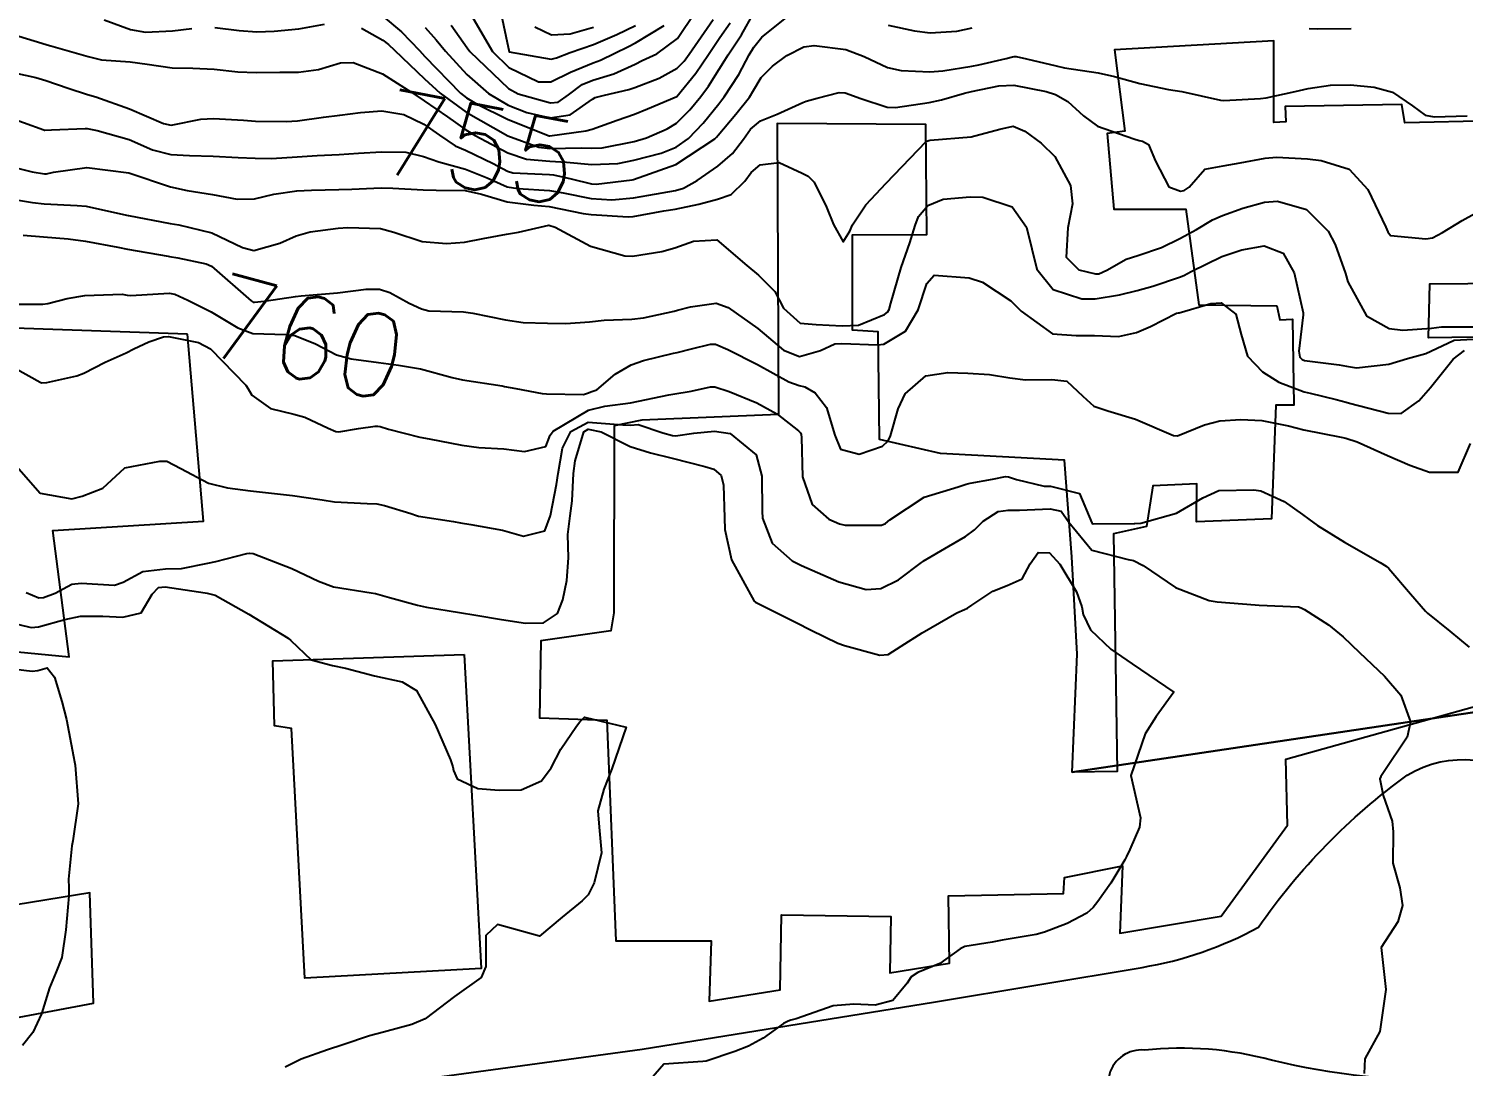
# Model space of a CAD drawing. Header units: metres. Extents: x 318500 to 325275, y 7408834 to 7428799.
# Drawn here: x 323136.1 to 323204.2, y 7419046.3 to 7419095.6 of the extents above; entities that cross this region are included whole.
import ezdxf
from ezdxf.enums import TextEntityAlignment as Align

# ---------------------------------------------------------------- set-up
doc = ezdxf.new("R2010")
doc.units = ezdxf.units.M
doc.header["$MEASUREMENT"] = 0
for name, color, linetype in [('Cotas', 45, 'Continuous'), ('Curvas de Nivel 1m', 11, 'Continuous'), ('Curvas de Nivel 5m', 15, 'Continuous'), ('Edificações', 30, 'Continuous'), ('Vias Primárias', 230, 'Continuous'), ('Vias Secundárias', 230, 'Continuous')]:
    doc.layers.add(name, color=color, linetype=linetype)
doc.styles.add('Style-STANDARD', font='STANDARD.shx')

msp = doc.modelspace()

# ---------------------------------------------------------------- linework, layer by layer
at = {"layer": 'Curvas de Nivel 1m', "flags": 128}
for points, elevation in [([(323135.381, 7419095.289), (323136.891, 7419094.835), (323136.937, 7419094.826), (323137.114, 7419094.777), (323138.883, 7419094.261), (323139.524, 7419094.1), (323140.879, 7419094.014), (323141.691, 7419093.904), (323142.875, 7419093.718), (323143.855, 7419093.706), (323144.875, 7419093.664), (323145.989, 7419093.543), (323146.873, 7419093.497), (323147.994, 7419093.513), (323148.874, 7419093.521), (323149.83, 7419093.651), (323150.881, 7419093.971), (323151.483, 7419093.982), (323152.873, 7419093.442), (323154.267, 7419092.549), (323154.854, 7419092.158), (323155.968, 7419091.399), (323156.834, 7419090.783), (323157.275, 7419090.506), (323158.822, 7419089.684), (323159.721, 7419089.378), (323160.818, 7419089.285), (323161.617, 7419089.247), (323162.817, 7419089.131), (323164.054, 7419089.181), (323164.819, 7419089.335), (323166.109, 7419089.676), (323166.826, 7419089.949), (323167.42, 7419090.371), (323168.108, 7419091.094), (323168.855, 7419092.014), (323169.007, 7419092.199), (323169.119, 7419092.347), (323169.802, 7419093.415), (323170.3, 7419094.336), (323170.517, 7419094.711), (323170.899, 7419095.187), (323172.31, 7419096.309)], 754), ([(323139.638, 7419096.007), (323140.898, 7419095.555), (323141.603, 7419095.425), (323142.898, 7419095.487), (323143.809, 7419095.596)], 753), ([(323151.867, 7419095.614), (323152.895, 7419095.036), (323153.156, 7419094.829), (323153.436, 7419094.562), (323154.87, 7419093.207), (323155.616, 7419092.529), (323156.847, 7419091.613), (323158.83, 7419090.49), (323160.306, 7419089.949), (323160.824, 7419089.892), (323162.31, 7419089.922), (323162.825, 7419089.904), (323163.319, 7419089.931), (323164.828, 7419090.223), (323165.419, 7419090.401), (323166.401, 7419090.822), (323166.841, 7419091.102), (323167.484, 7419091.737), (323168.01, 7419092.363), (323168.373, 7419092.852), (323168.88, 7419093.66), (323169.14, 7419094.094), (323169.3, 7419094.346), (323169.94, 7419095.299), (323170.523, 7419096.334)], 753), ([(323152.906, 7419096.16), (323153.779, 7419095.437), (323154.632, 7419094.544), (323154.886, 7419094.266), (323156.585, 7419092.514), (323156.857, 7419092.297), (323157.341, 7419092.017), (323158.842, 7419091.278), (323160.799, 7419090.492), (323160.83, 7419090.488), (323162.541, 7419090.728), (323162.836, 7419090.808), (323164.023, 7419091.237), (323164.847, 7419091.523), (323165.47, 7419091.781), (323166.86, 7419092.359), (323167.769, 7419093.474), (323168.362, 7419094.358), (323168.898, 7419095.16), (323169.39, 7419095.861)], 752), ([(323154.901, 7419095.639), (323155.419, 7419095.056), (323155.86, 7419094.525), (323156.873, 7419093.403), (323157.909, 7419092.5), (323158.852, 7419091.949), (323159.727, 7419091.596), (323160.843, 7419091.347), (323161.798, 7419091.494), (323162.857, 7419092.235), (323162.974, 7419092.313), (323163.42, 7419092.424), (323164.582, 7419092.695), (323164.866, 7419092.784), (323166.026, 7419093.239), (323166.88, 7419093.703), (323167.216, 7419094.044), (323167.445, 7419094.372), (323168.581, 7419096.029)], 751), ([(323156.94, 7419096.479), (323158.1, 7419094.498), (323158.879, 7419093.741), (323160.279, 7419093.058), (323160.869, 7419093.065), (323161.8, 7419093.523), (323162.883, 7419093.961), (323163.227, 7419094.084), (323163.91, 7419094.42), (323164.569, 7419094.737), (323164.895, 7419094.909), (323166.259, 7419095.745)], 749), ([(323158.467, 7419096.494), (323158.89, 7419094.49), (323160.885, 7419094.145), (323161.144, 7419094.198), (323161.784, 7419094.447), (323162.894, 7419094.842), (323164.013, 7419095.304), (323164.903, 7419095.734)], 748), ([(323144.9, 7419095.642), (323146.054, 7419095.503), (323146.898, 7419095.439), (323147.726, 7419095.465), (323148.9, 7419095.574), (323150.108, 7419095.808)], 753), ([(323160.109, 7419095.679), (323160.898, 7419095.298), (323161.794, 7419095.342), (323162.902, 7419095.665)], 747), ([(323176.905, 7419095.746), (323178.151, 7419095.48), (323178.902, 7419095.395), (323180.165, 7419095.463), (323180.904, 7419095.625)], 754), ([(323196.914, 7419095.601), (323197.313, 7419095.575), (323198.915, 7419095.594)], 754), ([(323134.84, 7419091.484), (323136.771, 7419090.781), (323136.814, 7419090.764), (323136.83, 7419090.76), (323137.133, 7419090.775), (323138.734, 7419090.849), (323138.831, 7419090.839), (323139.315, 7419090.745), (323140.826, 7419090.325), (323141.943, 7419089.835), (323142.819, 7419089.603), (323143.697, 7419089.565), (323144.819, 7419089.525), (323146.009, 7419089.468), (323146.818, 7419089.428), (323147.599, 7419089.42), (323148.819, 7419089.489), (323149.766, 7419089.553), (323150.82, 7419089.605), (323151.735, 7419089.667), (323152.822, 7419089.728), (323153.983, 7419089.714), (323154.82, 7419089.51), (323155.542, 7419089.254), (323156.814, 7419088.909), (323157.845, 7419088.5), (323158.804, 7419088.073), (323159.301, 7419087.984), (323160.802, 7419087.897), (323161.467, 7419087.783), (323162.796, 7419087.514), (323163.767, 7419087.448), (323164.797, 7419087.544), (323165.528, 7419087.67), (323166.803, 7419087.895), (323167.177, 7419088.002), (323167.826, 7419088.365), (323168.817, 7419089.058), (323169.509, 7419089.658), (323170.027, 7419090.338), (323170.367, 7419090.805), (323170.843, 7419091.212), (323171.636, 7419091.53), (323172.857, 7419092.082), (323173.007, 7419092.148), (323173.529, 7419092.29), (323174.583, 7419092.556), (323174.864, 7419092.535), (323175.603, 7419092.263), (323176.854, 7419091.849), (323177.255, 7419091.843), (323178.858, 7419092.072), (323179.441, 7419092.211), (323180.534, 7419092.526), (323180.866, 7419092.598), (323182.173, 7419092.875), (323182.871, 7419092.905), (323184.41, 7419092.604), (323184.865, 7419092.455), (323185.452, 7419092.131), (323186.184, 7419091.451), (323186.848, 7419090.955), (323188.588, 7419090.347), (323188.842, 7419090.279), (323188.988, 7419090.234), (323189.274, 7419090.083), (323189.615, 7419089.291), (323190.246, 7419088.068), (323190.807, 7419087.867), (323190.973, 7419087.892), (323191.216, 7419088.054), (323191.951, 7419088.915), (323192.826, 7419089.064), (323193.635, 7419089.215), (323194.831, 7419089.437), (323195.359, 7419089.476), (323196.831, 7419089.408), (323197.478, 7419089.322), (323198.824, 7419088.907), (323199.711, 7419087.941), (323200.567, 7419086.148), (323200.657, 7419085.931), (323200.778, 7419085.765), (323202.464, 7419085.592), (323202.777, 7419085.647), (323203.259, 7419085.893), (323204.192, 7419086.476), (323204.794, 7419086.803)], 756), ([(323135.076, 7419089.069), (323136.222, 7419088.789), (323136.809, 7419088.684), (323136.902, 7419088.685), (323137.228, 7419088.774), (323138.812, 7419088.991), (323140.81, 7419088.73), (323142.8, 7419088.064), (323143.586, 7419087.901), (323144.795, 7419087.701), (323145.969, 7419087.482), (323146.793, 7419087.501), (323147.71, 7419087.722), (323148.799, 7419087.884), (323149.491, 7419087.919), (323150.8, 7419087.939), (323151.422, 7419087.962), (323152.802, 7419088.023), (323153.356, 7419088.007), (323154.801, 7419087.927), (323155.425, 7419087.906), (323156.801, 7419087.899), (323157.571, 7419087.729), (323158.793, 7419087.362), (323160.062, 7419087.2), (323160.79, 7419087.14), (323162.413, 7419086.808), (323162.785, 7419086.748), (323164.556, 7419086.64), (323164.784, 7419086.654), (323166.25, 7419086.926), (323166.789, 7419087.007), (323167.908, 7419087.248), (323168.797, 7419087.488), (323169.443, 7419087.701), (323170.086, 7419088.337), (323170.4, 7419088.748), (323170.818, 7419089.122), (323171.729, 7419089.227), (323172.814, 7419088.727), (323173.096, 7419088.579), (323173.39, 7419088.291), (323173.972, 7419087.102), (323174.313, 7419086.277), (323174.768, 7419085.451), (323175.082, 7419085.96), (323175.215, 7419086.266), (323175.838, 7419087.215), (323176.81, 7419088.25), (323178.708, 7419090.222), (323178.788, 7419090.263), (323178.831, 7419090.277), (323178.9, 7419090.288), (323180.843, 7419090.45), (323182.207, 7419090.816), (323182.848, 7419090.946), (323183.399, 7419090.716), (323184.174, 7419090.15), (323184.831, 7419089.508), (323185.577, 7419088.128), (323185.661, 7419087.263), (323185.438, 7419086.13), (323185.368, 7419084.733), (323185.961, 7419084.122), (323186.757, 7419083.932), (323186.924, 7419083.942), (323187.294, 7419084.105), (323188.225, 7419084.636), (323188.767, 7419084.806), (323189.893, 7419085.195), (323190.776, 7419085.614), (323191.558, 7419086.048), (323192.324, 7419086.5), (323192.79, 7419086.702), (323193.755, 7419087.061), (323194.8, 7419087.346), (323195.417, 7419087.384), (323196.795, 7419086.993), (323197.826, 7419085.964), (323198.149, 7419085.335), (323198.637, 7419083.952), (323198.754, 7419083.558), (323199.635, 7419081.941), (323200.721, 7419081.343), (323201.374, 7419081.266), (323202.722, 7419081.355), (323203.204, 7419081.411), (323204.723, 7419081.41)], 757), ([(323134.791, 7419087.57), (323136.245, 7419087.331), (323136.787, 7419087.267), (323138.367, 7419087.176), (323138.786, 7419087.148), (323140.699, 7419086.731), (323140.78, 7419086.714), (323140.801, 7419086.708), (323142.774, 7419086.329), (323143.2, 7419086.268), (323144.768, 7419085.887), (323146.22, 7419085.194), (323146.756, 7419085.043), (323147.992, 7419085.401), (323148.767, 7419085.744), (323149.441, 7419085.939), (323150.773, 7419086.102), (323151.223, 7419086.136), (323152.773, 7419086.091), (323153.41, 7419085.921), (323154.764, 7419085.471), (323155.915, 7419085.37), (323156.764, 7419085.436), (323157.658, 7419085.609), (323158.77, 7419085.824), (323159.333, 7419085.92), (323160.777, 7419086.254), (323161.077, 7419086.154), (323162.762, 7419085.255), (323164.383, 7419084.786), (323164.755, 7419084.77), (323166.152, 7419084.996), (323166.762, 7419085.174), (323167.65, 7419085.484), (323168.768, 7419085.55), (323170.186, 7419084.336), (323170.745, 7419083.878), (323171.513, 7419083.094), (323171.936, 7419082.312), (323172.719, 7419081.599), (323173.481, 7419081.526), (323174.718, 7419081.46), (323175.492, 7419081.489), (323176.726, 7419082.004), (323176.869, 7419082.107), (323176.95, 7419082.247), (323177.029, 7419082.541), (323177.53, 7419084.238), (323177.942, 7419085.406), (323178.194, 7419086.229), (323178.352, 7419086.661), (323178.795, 7419087.189), (323179.519, 7419087.49), (323180.801, 7419087.588), (323181.412, 7419087.573), (323182.794, 7419087.117), (323183.481, 7419086.159), (323183.732, 7419085.118), (323183.968, 7419084.152), (323184.746, 7419083.189), (323186.11, 7419082.748), (323186.74, 7419082.744), (323187.907, 7419082.934), (323188.746, 7419083.145), (323189.484, 7419083.343), (323190.756, 7419083.773), (323190.954, 7419083.86), (323191.302, 7419084.052), (323192.767, 7419084.757), (323193.709, 7419085.082), (323194.773, 7419085.262), (323195.686, 7419084.913), (323196.21, 7419083.988), (323196.63, 7419082.083), (323196.636, 7419081.981), (323196.43, 7419080.259), (323196.468, 7419079.983), (323196.581, 7419079.864), (323196.698, 7419079.824), (323198.349, 7419079.608), (323198.696, 7419079.542), (323199.17, 7419079.471), (323200.697, 7419079.645), (323201.586, 7419079.917), (323202.459, 7419080.149), (323202.705, 7419080.254), (323203.81, 7419080.788), (323204.714, 7419080.824)], 758), ([(323135.786, 7419085.773), (323136.764, 7419085.697), (323137.925, 7419085.6), (323138.761, 7419085.495), (323140.294, 7419085.198), (323140.756, 7419085.106), (323142.678, 7419084.775), (323142.751, 7419084.764), (323143.149, 7419084.694), (323144.493, 7419084.419), (323144.746, 7419084.293), (323146.636, 7419082.651), (323146.729, 7419082.597), (323146.791, 7419082.587), (323147.253, 7419082.642), (323148.732, 7419082.866), (323149.012, 7419082.895), (323150.734, 7419083.029), (323152.098, 7419083.215), (323152.736, 7419083.201), (323153.214, 7419083.042), (323154.142, 7419082.549), (323154.726, 7419082.267), (323155.075, 7419082.185), (323156.724, 7419082.129), (323157.158, 7419082.071), (323158.719, 7419081.743), (323159.564, 7419081.63), (323160.717, 7419081.596), (323161.582, 7419081.582), (323162.718, 7419081.663), (323163.401, 7419081.742), (323164.721, 7419081.786), (323165.283, 7419081.84), (323166.727, 7419082.161), (323166.901, 7419082.204), (323167.504, 7419082.368), (323168.732, 7419082.535), (323169.295, 7419082.344), (323170.715, 7419081.332), (323171.932, 7419080.312), (323172.696, 7419080.008), (323173.696, 7419080.285), (323174.377, 7419080.603), (323174.705, 7419080.628), (323176.402, 7419080.555), (323176.705, 7419080.6), (323177.735, 7419081.215), (323178.325, 7419082.226), (323178.749, 7419083.479), (323179.097, 7419083.873), (323180.753, 7419083.751), (323181.389, 7419083.545), (323182.737, 7419082.651), (323183.222, 7419082.163), (323184.714, 7419081.081), (323185.838, 7419080.999), (323186.714, 7419081.013), (323187.854, 7419080.957), (323188.716, 7419081.148), (323189.369, 7419081.431), (323190.613, 7419082.062), (323190.706, 7419082.085), (323190.73, 7419082.089), (323192.245, 7419082.529), (323192.738, 7419082.557), (323193.427, 7419082.023), (323193.69, 7419081.046), (323193.982, 7419080.017), (323194.693, 7419079.273), (323195.476, 7419078.786), (323196.684, 7419078.336), (323196.969, 7419078.262), (323198.198, 7419077.957), (323198.678, 7419077.832), (323198.837, 7419077.789), (323200.671, 7419077.314), (323201.289, 7419077.302), (323202.121, 7419077.908), (323202.686, 7419078.539), (323203.752, 7419079.884), (323204.297, 7419080.285)], 759), ([(323134.686, 7419079.847), (323136.604, 7419078.781), (323136.67, 7419078.75), (323136.916, 7419078.776), (323138.348, 7419079.082), (323138.677, 7419079.213), (323139.686, 7419079.734), (323140.692, 7419080.185), (323141.046, 7419080.365), (323141.76, 7419080.709), (323142.457, 7419080.95), (323142.704, 7419080.962), (323144.135, 7419080.678), (323144.696, 7419080.379), (323146.375, 7419078.653), (323146.489, 7419078.473), (323146.665, 7419078.164), (323147.557, 7419077.529), (323148.656, 7419077.261), (323149.174, 7419077.131), (323150.291, 7419076.595), (323150.648, 7419076.45), (323150.802, 7419076.434), (323151.739, 7419076.579), (323152.522, 7419076.701), (323152.651, 7419076.698), (323152.758, 7419076.675), (323153.156, 7419076.562), (323154.644, 7419076.173), (323155.089, 7419076.088), (323156.639, 7419075.792), (323157.452, 7419075.688), (323158.637, 7419075.619), (323159.615, 7419075.496), (323160.639, 7419075.735), (323160.838, 7419076.266), (323160.977, 7419076.455), (323162.66, 7419077.458), (323163.442, 7419077.642), (323164.664, 7419077.804), (323166.475, 7419078.19), (323166.668, 7419078.217), (323167.545, 7419078.367), (323168.459, 7419078.568), (323168.673, 7419078.56), (323169.347, 7419078.343), (323170.665, 7419077.804), (323171.62, 7419077.276), (323172.652, 7419076.469), (323172.733, 7419076.38), (323172.765, 7419076.298), (323172.783, 7419076.163), (323172.831, 7419074.297), (323173.29, 7419072.973), (323174.092, 7419072.278), (323174.597, 7419072.052), (323174.868, 7419071.996), (323176.596, 7419071.999), (323176.773, 7419072.072), (323176.981, 7419072.244), (323178.611, 7419073.322), (323180.237, 7419073.817), (323180.618, 7419073.94), (323180.811, 7419073.995), (323181.87, 7419074.178), (323182.484, 7419074.31), (323182.622, 7419074.295), (323183.002, 7419074.164), (323184.323, 7419073.85), (323184.617, 7419073.838), (323186, 7419073.505), (323186.58, 7419072.11), (323186.599, 7419072.072), (323186.649, 7419072.06), (323188.6, 7419072.066), (323188.625, 7419072.064), (323188.912, 7419072.085), (323190.605, 7419072.555), (323191.866, 7419073.295), (323192.616, 7419073.639), (323194.283, 7419073.679), (323194.616, 7419073.619), (323195.735, 7419073.117), (323196.605, 7419072.505), (323196.899, 7419072.271), (323197.31, 7419071.969), (323198.589, 7419071.187), (323200.288, 7419070.219), (323200.572, 7419070.044), (323200.704, 7419069.928), (323201.729, 7419068.735), (323202.439, 7419067.902), (323202.49, 7419067.851), (323202.539, 7419067.809), (323203.6, 7419066.953), (323204.523, 7419066.188)], 761), ([(323135.482, 7419074.791), (323136.601, 7419073.508), (323138.107, 7419073.247), (323138.599, 7419073.364), (323139.583, 7419073.757), (323140.62, 7419074.72), (323142.288, 7419075.04), (323142.625, 7419075.029), (323143.281, 7419074.69), (323144.61, 7419073.988), (323145.502, 7419073.761), (323146.605, 7419073.629), (323147.734, 7419073.497), (323148.602, 7419073.402), (323150.006, 7419073.192), (323150.598, 7419073.108), (323152.15, 7419073.021), (323152.596, 7419072.999), (323152.963, 7419072.932), (323154.212, 7419072.546), (323154.496, 7419072.447), (323154.589, 7419072.424), (323156.241, 7419072.169), (323156.586, 7419072.107), (323157.073, 7419072.017), (323158.583, 7419071.747), (323159.578, 7419071.473), (323160.583, 7419071.719), (323160.858, 7419072.456), (323161.136, 7419073.928), (323161.216, 7419074.451), (323161.431, 7419075.655), (323161.825, 7419076.442), (323162.654, 7419076.88), (323164.299, 7419076.768), (323164.653, 7419076.747), (323165.02, 7419076.771), (323166.204, 7419076.387), (323166.648, 7419076.251), (323166.795, 7419076.231), (323167.668, 7419076.365), (323168.651, 7419076.462), (323169.395, 7419076.343), (323170.635, 7419075.33), (323170.908, 7419074.326), (323170.925, 7419072.655), (323170.938, 7419072.325), (323171.394, 7419071.13), (323172.346, 7419070.303), (323172.568, 7419070.187), (323172.78, 7419070.083), (323174.556, 7419069.307), (323175.865, 7419068.942), (323176.551, 7419068.978), (323177.396, 7419069.399), (323178.484, 7419070.221), (323178.534, 7419070.257), (323178.571, 7419070.286), (323179.795, 7419070.988), (323180.589, 7419071.447), (323181.008, 7419071.771), (323181.425, 7419072.182), (323182.14, 7419072.639), (323182.605, 7419072.713), (323183.146, 7419072.703), (323184.606, 7419072.774), (323185.126, 7419072.653), (323185.491, 7419072.127), (323186.581, 7419070.811), (323188.313, 7419070.353), (323188.573, 7419070.318), (323189.031, 7419070.083), (323190.555, 7419069.031), (323192.161, 7419068.42), (323192.545, 7419068.355), (323194.355, 7419068.2), (323194.543, 7419068.196), (323196.406, 7419068.118), (323196.541, 7419068.064), (323196.697, 7419067.978), (323197.83, 7419067.258), (323198.527, 7419066.683), (323199.304, 7419065.942), (323200.503, 7419064.821), (323201.274, 7419063.918), (323201.736, 7419062.646), (323201.576, 7419061.913), (323200.443, 7419060.237), (323200.318, 7419060.055), (323200.279, 7419059.932), (323200.428, 7419059.15), (323200.862, 7419057.923), (323200.903, 7419057.423), (323200.893, 7419055.922), (323201.217, 7419054.765), (323201.349, 7419053.915), (323201.122, 7419053.144), (323200.33, 7419051.93), (323200.552, 7419049.926), (323200.28, 7419047.93), (323199.559, 7419046.639), (323199.537, 7419045.937)], 762), ([(323135.937, 7419068.786), (323136.536, 7419068.543), (323136.758, 7419068.556), (323137.312, 7419068.768), (323138.114, 7419069.189), (323138.547, 7419069.238), (323140.138, 7419069.134), (323140.548, 7419069.277), (323141.477, 7419069.79), (323142.558, 7419069.921), (323143.315, 7419069.932), (323144.563, 7419070.183), (323144.957, 7419070.271), (323146.422, 7419070.642), (323146.57, 7419070.664), (323146.728, 7419070.638), (323148.56, 7419069.93), (323149.823, 7419069.329), (323150.547, 7419069.055), (323152.333, 7419068.773), (323152.543, 7419068.745), (323153.209, 7419068.553), (323154.535, 7419068.186), (323154.97, 7419068.097), (323156.53, 7419067.849), (323157.31, 7419067.716), (323158.525, 7419067.514), (323159.662, 7419067.334), (323160.523, 7419067.346), (323161.186, 7419067.795), (323161.44, 7419068.447), (323161.636, 7419069.361), (323161.714, 7419070.443), (323161.685, 7419071.547), (323161.796, 7419072.442), (323161.887, 7419073.154), (323161.943, 7419074.44), (323162.024, 7419075.044), (323162.447, 7419076.433), (323162.651, 7419076.55), (323163.261, 7419076.424), (323164.64, 7419075.725), (323165.604, 7419075.427), (323166.632, 7419075.182), (323168.198, 7419074.785), (323168.625, 7419074.657), (323168.968, 7419074.347), (323169.072, 7419073.887), (323169.122, 7419072.345), (323169.149, 7419071.78), (323169.461, 7419070.341), (323170.541, 7419068.386), (323170.601, 7419068.329), (323171.905, 7419067.681), (323172.531, 7419067.37), (323173.248, 7419067.01), (323174.521, 7419066.387), (323174.832, 7419066.267), (323176.514, 7419065.822), (323176.905, 7419065.854), (323177.527, 7419066.235), (323178.527, 7419066.877), (323180.166, 7419067.825), (323180.538, 7419067.985), (323180.682, 7419068.045), (323180.877, 7419068.187), (323181.877, 7419068.849), (323182.554, 7419069.127), (323183.27, 7419069.449), (323183.657, 7419070.154), (323184.032, 7419070.695), (323184.578, 7419070.685), (323185.069, 7419070.133), (323185.851, 7419068.82), (323186.112, 7419068.116), (323186.17, 7419067.749), (323186.529, 7419067.018), (323187.482, 7419066.1), (323188.51, 7419065.4), (323190.49, 7419064.06), (323189.638, 7419062.907), (323189.12, 7419062.08), (323188.44, 7419060.09), (323188.896, 7419058.083), (323188.849, 7419057.638), (323188.387, 7419056.58), (323188.231, 7419056.243), (323188.153, 7419056.092), (323187.483, 7419054.985), (323186.875, 7419054.105), (323186.646, 7419053.817), (323186.352, 7419053.554), (323185.412, 7419053.056), (323184.338, 7419052.646), (323183.936, 7419052.546), (323182.331, 7419052.265), (323182.251, 7419052.251), (323181.849, 7419052.175), (323180.548, 7419051.966), (323180.325, 7419051.854), (323179.359, 7419051.16), (323178.308, 7419050.728), (323177.996, 7419050.531), (323177.806, 7419050.225), (323177.127, 7419049.396), (323176.289, 7419049.174), (323175.267, 7419049.232), (323174.289, 7419049.143), (323172.526, 7419048.54), (323172.282, 7419048.461), (323172.155, 7419048.427), (323171.936, 7419048.303), (323170.972, 7419047.611), (323170.264, 7419047.241), (323169.612, 7419046.977), (323168.253, 7419046.525), (323168.105, 7419046.499), (323166.25, 7419046.38), (323165.315, 7419045.308)], 763), ([(323134.521, 7419067.525), (323136.176, 7419067.123), (323136.516, 7419067.163), (323137.769, 7419067.513), (323138.524, 7419067.667), (323139.588, 7419067.67), (323140.523, 7419067.614), (323141.408, 7419067.83), (323141.931, 7419068.706), (323142.22, 7419069.028), (323142.545, 7419069.065), (323144.441, 7419068.772), (323144.541, 7419068.753), (323144.92, 7419068.664), (323146.527, 7419067.768), (323148.381, 7419066.621), (323148.509, 7419066.504), (323149.489, 7419065.594), (323150.497, 7419065.325), (323151.106, 7419065.191), (323152.493, 7419064.832), (323153.812, 7419064.547), (323154.484, 7419064.135), (323155.379, 7419062.526), (323156.106, 7419060.844), (323156.209, 7419060.513), (323156.252, 7419060.336), (323156.424, 7419059.945), (323157.41, 7419059.485), (323158.419, 7419059.405), (323159.467, 7419059.422), (323160.424, 7419059.845), (323160.885, 7419060.453), (323161.352, 7419061.355), (323162.099, 7419062.435), (323162.244, 7419062.652), (323162.467, 7419062.871), (323164.46, 7419062.4), (323163.779, 7419060.41), (323163.398, 7419059.443), (323163.099, 7419058.42), (323163.173, 7419057.643), (323163.277, 7419056.417), (323162.94, 7419054.996), (323162.651, 7419054.426), (323162.51, 7419054.276), (323162.356, 7419054.139), (323161.419, 7419053.369), (323160.33, 7419052.46), (323158.338, 7419053.014), (323157.788, 7419052.488), (323157.776, 7419051.02), (323157.554, 7419050.491), (323156.291, 7419049.595), (323154.9, 7419048.531), (323154.267, 7419048.264), (323152.914, 7419047.903), (323152.262, 7419047.721), (323150.981, 7419047.303), (323150.255, 7419047.057), (323149.014, 7419046.609), (323148.499, 7419046.363), (323148.244, 7419046.236)], 764)]:
    msp.add_lwpolyline(points, dxfattribs=dict(at, elevation=elevation))
at = {"layer": 'Curvas de Nivel 5m', "flags": 128}
for points, elevation in [([(323156.132, 7419095.751), (323156.892, 7419094.68), (323157.025, 7419094.509), (323158.864, 7419092.751), (323159.325, 7419092.483), (323160.854, 7419092.056), (323161.218, 7419092.092), (323161.713, 7419092.447), (323162.369, 7419092.936), (323162.871, 7419093.133), (323163.861, 7419093.434), (323164.882, 7419093.9), (323165.221, 7419094.069), (323165.913, 7419094.395), (323166.897, 7419095.117), (323167.74, 7419096.368)], 750), ([(323134.872, 7419093.605), (323136.393, 7419093.261), (323136.865, 7419093.118), (323137.925, 7419092.764), (323138.856, 7419092.465), (323139.254, 7419092.346), (323140.846, 7419091.772), (323142.46, 7419091.081), (323142.835, 7419091.009), (323144.239, 7419091.279), (323144.84, 7419091.319), (323146.264, 7419091.231), (323146.838, 7419091.196), (323148.296, 7419091.17), (323148.839, 7419091.205), (323150.066, 7419091.377), (323150.843, 7419091.479), (323151.825, 7419091.601), (323152.847, 7419091.689), (323153.889, 7419091.509), (323154.838, 7419091.048), (323155.579, 7419090.529), (323156.333, 7419090.025), (323156.823, 7419089.808), (323158.129, 7419089.185), (323158.813, 7419088.814), (323159.069, 7419088.743), (323160.812, 7419088.657), (323160.996, 7419088.641), (323161.835, 7419088.445), (323162.807, 7419088.221), (323163.03, 7419088.205), (323164.739, 7419088.411), (323164.802, 7419088.418), (323166.818, 7419089.136), (323168.664, 7419090.352), (323168.747, 7419090.436), (323168.833, 7419090.533), (323169.673, 7419091.517), (323170.308, 7419092.336), (323170.519, 7419092.68), (323170.874, 7419093.26), (323171.405, 7419093.799), (323172.088, 7419094.312), (323172.894, 7419094.724), (323173.389, 7419094.787), (323174.893, 7419094.596), (323175.764, 7419094.261), (323176.882, 7419093.735), (323177.52, 7419093.6), (323178.88, 7419093.536), (323179.505, 7419093.587), (323180.884, 7419093.804), (323181.209, 7419093.863), (323182.521, 7419094.174), (323182.808, 7419094.253), (323182.891, 7419094.269), (323182.989, 7419094.267), (323183.473, 7419094.161), (323184.885, 7419093.818), (323185.292, 7419093.725), (323186.881, 7419093.482), (323187.67, 7419093.31), (323188.873, 7419092.979), (323190.237, 7419092.702), (323190.868, 7419092.598), (323192.709, 7419092.186), (323192.862, 7419092.166), (323194.605, 7419092.271), (323194.864, 7419092.303), (323196.25, 7419092.608), (323196.872, 7419092.747), (323197.934, 7419092.904), (323198.874, 7419092.914), (323200.006, 7419092.806), (323200.869, 7419092.563), (323201.822, 7419091.916), (323202.423, 7419091.474), (323202.855, 7419091.39), (323204.418, 7419091.439)], 755), ([(323135.024, 7419082.498), (323136.726, 7419082.502), (323136.971, 7419082.531), (323137.886, 7419082.763), (323138.732, 7419082.914), (323140.499, 7419082.965), (323140.732, 7419082.921), (323140.911, 7419082.907), (323142.733, 7419083.01), (323143.001, 7419082.964), (323143.614, 7419082.687), (323144.722, 7419082.131), (323145.993, 7419081.374), (323146.707, 7419081.094), (323148.281, 7419081.052), (323148.706, 7419081.008), (323149.692, 7419080.605), (323150.692, 7419080.089), (323151.38, 7419079.893), (323152.687, 7419079.729), (323153.639, 7419079.603), (323154.683, 7419079.415), (323156.184, 7419079.011), (323156.676, 7419078.899), (323158.555, 7419078.608), (323158.671, 7419078.586), (323159.204, 7419078.482), (323160.461, 7419078.256), (323160.668, 7419078.226), (323162.429, 7419078.195), (323162.669, 7419078.288), (323162.771, 7419078.327), (323163.055, 7419078.426), (323163.932, 7419079.167), (323164.688, 7419079.611), (323165.273, 7419079.82), (323166.697, 7419080.164), (323166.873, 7419080.201), (323167.551, 7419080.367), (323168.462, 7419080.595), (323168.704, 7419080.587), (323169.291, 7419080.344), (323170.689, 7419079.622), (323172.18, 7419078.805), (323172.675, 7419078.628), (323172.949, 7419078.571), (323173.435, 7419078.289), (323173.968, 7419077.579), (323174.366, 7419076.274), (323174.64, 7419075.608), (323175.526, 7419075.372), (323176.642, 7419075.739), (323176.899, 7419075.993), (323177.014, 7419076.245), (323177.386, 7419077.522), (323177.721, 7419078.234), (323178.689, 7419079.091), (323179.742, 7419079.255), (323180.69, 7419079.212), (323181.724, 7419079.145), (323182.688, 7419078.993), (323183.431, 7419078.902), (323184.688, 7419078.919), (323185.397, 7419078.839), (323186.155, 7419078.118), (323186.673, 7419077.64), (323187.352, 7419077.421), (323188.664, 7419077.037), (323190.466, 7419076.249), (323190.653, 7419076.234), (323191.946, 7419076.755), (323192.664, 7419076.947), (323193.671, 7419077.014), (323194.664, 7419076.963), (323195.939, 7419076.713), (323196.658, 7419076.528), (323198.439, 7419076.168), (323198.653, 7419076.121), (323199.194, 7419075.945), (323200.641, 7419075.301), (323201.7, 7419074.848), (323202.629, 7419074.509), (323204.003, 7419074.506), (323204.584, 7419075.871)], 760), ([(323134.495, 7419065.263), (323136.224, 7419065.051), (323136.493, 7419065.085), (323136.932, 7419065.211), (323137.285, 7419064.768), (323137.63, 7419063.605), (323137.846, 7419062.759), (323138.193, 7419060.994), (323138.241, 7419060.753), (323138.261, 7419060.586), (323138.41, 7419058.75), (323138.149, 7419056.988), (323138.106, 7419056.754), (323137.943, 7419055.169), (323137.967, 7419054.756), (323137.971, 7419054.381), (323137.824, 7419052.758), (323137.63, 7419051.44), (323137.361, 7419050.764), (323137.046, 7419050.012), (323136.669, 7419048.774), (323136.261, 7419047.884), (323135.768, 7419047.271)], 765)]:
    msp.add_lwpolyline(points, dxfattribs=dict(at, elevation=elevation))
at = {"layer": 'Edificações'}
for points in [[(323209.799, 7419091.31), (323201.47, 7419091.116), (323201.324, 7419091.99), (323195.779, 7419091.881), (323195.801, 7419091.167), (323195.236, 7419091.133), (323195.236, 7419095.015), (323187.669, 7419094.58), (323188.147, 7419090.71), (323187.318, 7419090.6), (323187.631, 7419087.003), (323191.059, 7419087.003), (323191.668, 7419082.466), (323195.371, 7419082.411), (323195.514, 7419081.755), (323196.119, 7419081.778), (323196.19, 7419077.691), (323195.334, 7419077.691), (323195.125, 7419072.293), (323191.565, 7419072.148), (323191.584, 7419073.96), (323189.489, 7419073.867), (323189.19, 7419071.924), (323187.618, 7419071.588), (323187.79, 7419060.288), (323185.644, 7419060.258), (323217.638, 7419065.022)], [(323217.638, 7419065.022), (323185.644, 7419060.258), (323185.894, 7419065.868), (323185.639, 7419070.483), (323185.291, 7419075.078), (323179.4, 7419075.403), (323176.495, 7419076.067), (323176.436, 7419081.187), (323175.203, 7419081.258), (323175.203, 7419085.788), (323178.736, 7419085.811), (323178.689, 7419091.028), (323171.624, 7419091.075), (323171.693, 7419077.248), (323165.196, 7419076.987), (323163.89, 7419076.72), (323163.865, 7419067.825), (323163.722, 7419066.965), (323160.402, 7419066.491), (323160.331, 7419062.844), (323163.532, 7419062.726), (323163.956, 7419052.235), (323168.493, 7419052.235), (323168.391, 7419049.377), (323171.768, 7419049.903), (323171.84, 7419053.473), (323177.037, 7419053.402), (323176.99, 7419050.722), (323179.816, 7419051.177), (323179.777, 7419054.371), (323185.245, 7419054.492), (323185.293, 7419055.241), (323188.051, 7419055.796), (323187.917, 7419052.6), (323192.74, 7419053.416), (323195.891, 7419057.728), (323195.813, 7419060.875), (323205.741, 7419063.649)], [(323205.934, 7419080.95), (323202.589, 7419080.893), (323202.646, 7419083.463), (323208.066, 7419083.508)]]:
    msp.add_lwpolyline(points, dxfattribs=at)
for points in [[(323143.61, 7419081.075), (323132.16, 7419081.464), (323132.884, 7419072.192), (323127.925, 7419071.621), (323118.658, 7419070.489), (323119.631, 7419068.244), (323119.972, 7419061.543), (323119.497, 7419061.411), (323119.787, 7419058.008), (323120.498, 7419057.902), (323120.524, 7419056.502), (323121.816, 7419056.449), (323122.32, 7419047.039), (323130.374, 7419047.628), (323139.144, 7419049.271), (323138.956, 7419054.521), (323134.782, 7419053.84), (323133.206, 7419066.198), (323137.977, 7419065.73), (323137.21, 7419071.741), (323144.37, 7419072.177), (323143.61, 7419081.075)], [(323156.748, 7419065.85), (323157.566, 7419050.919), (323149.18, 7419050.469), (323148.554, 7419062.329), (323147.732, 7419062.458), (323147.654, 7419065.538), (323156.748, 7419065.85)]]:
    msp.add_lwpolyline(points, close=True, dxfattribs=at)
at = {"layer": 'Vias Primárias'}
for points in [[(323715.644, 7420145.548, 0), (323709.04, 7420132.939)], [(323831.088, 7420001.787, 0), (323833.844, 7420008.443, 0.220888)]]:
    msp.add_lwpolyline(points, format="xyb", dxfattribs=at)
at = {"layer": 'Vias Secundárias'}
for points in [[(323105.774, 7419035.938, 0), (323119.345, 7419039.41, -0.031689), (323136.527, 7419042.663), (323151.048, 7419045.154), (323165.213, 7419047.097), (323179.055, 7419049.327), (323188.984, 7419050.979, 0.083981), (323194.5, 7419052.883, -0.083775), (323201.57, 7419060.112, -0.345403), (323207.736, 7419059.394, -0.248846)], [(323211.638, 7419047.474, -0.267984), (323204.113, 7419045.554, -0.060356), (323195.123, 7419046.563, 0.093681), (323189.091, 7419047.044, 0.833727), (323188.244, 7419044.051), (323196.385, 7419041.373), (323205.282, 7419038.19)]]:
    msp.add_lwpolyline(points, format="xyb", dxfattribs=at)

# ---------------------------------------------------------------- texts
at = {"layer": 'Cotas', "style": 'Style-STANDARD'}
for s, rotation, p in [('755', 349.38382, (323157.469, 7419089.93, 755)), ('760', 344.95098, (323149.299, 7419080.908, 760))]:
    msp.add_text(s, height=4, rotation=rotation, dxfattribs=at).set_placement(p, align=Align.MIDDLE_CENTER)

doc.saveas('drawing.dxf')
